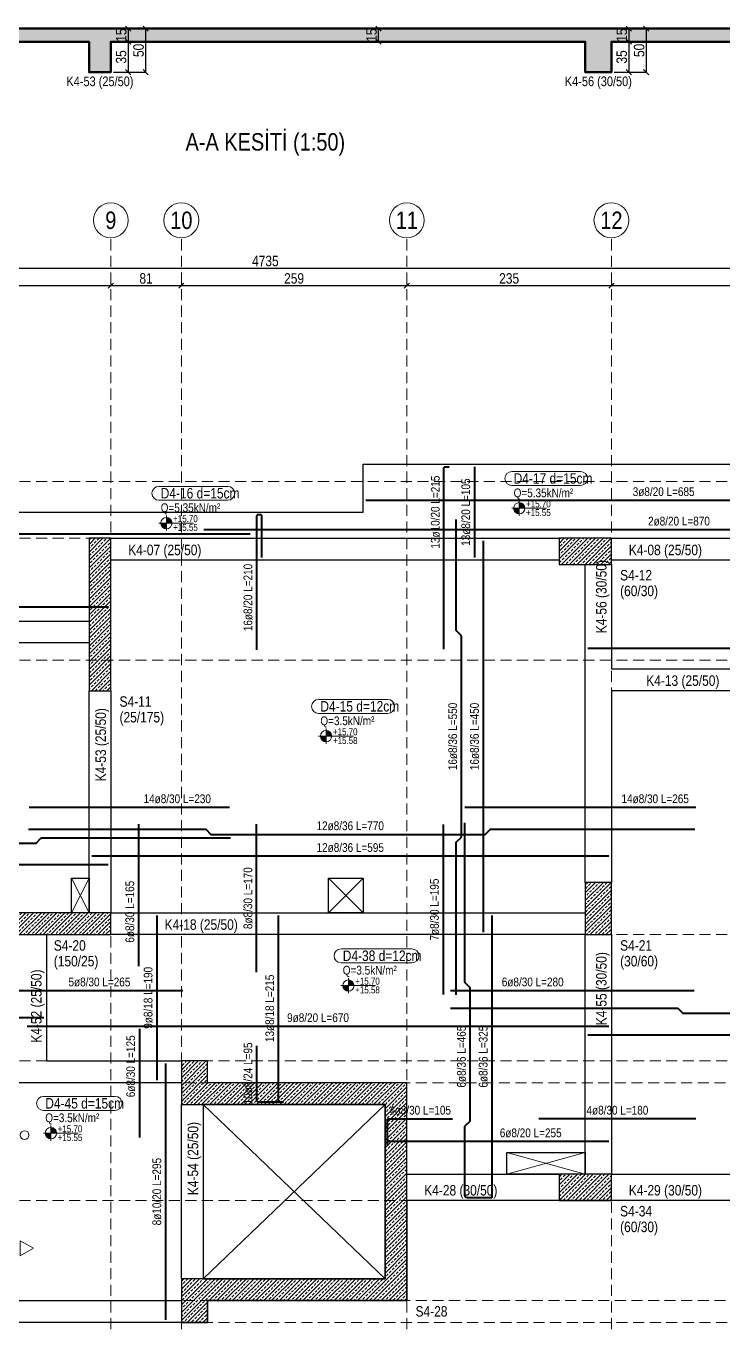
# Model space of a CAD drawing. Header units: millimetres. Extents: x 770 to 6290, y 488 to 2912.
# Drawn here: x 3348 to 4148, y 1399 to 2890 of the extents above; entities that cross this region are included whole.
import ezdxf
from ezdxf.enums import TextEntityAlignment as Align

# ---------------------------------------------------------------- set-up
doc = ezdxf.new("R2010")
doc.units = ezdxf.units.MM
doc.linetypes.add('DASHED', pattern=[19.05, 12.7, -6.35])
for name, color, linetype, lineweight in [('AKS BALONU (BEYKENT)', 7, 'Continuous', 20), ('AKS CIZGISI (BEYKENT)', 252, 'DASHED', 20), ('AKS OLCU (BEYKENT)', 200, 'Continuous', 20), ('AKS YAZISI (BEYKENT)', 3, 'Continuous', 20), ('CIZGI (BEYKENT)', 1, 'Continuous', 20), ('DONATI (BEYKENT)', 4, 'Continuous', 40), ('DONATI YAZISI (BEYKENT)', 3, 'Continuous', 20), ('DOSEME ISMI (BEYKENT)', 9, 'Continuous', 20), ('DOSEME PAFTA (BEYKENT)', 3, 'Continuous', 20), ('KALIP BOSLUK (BEYKENT)', 30, 'Continuous', 25), ('KAT SINIRI (BEYKENT)', 41, 'Continuous', 25), ('KESIT CIZGISI (BEYKENT)', 3, 'Continuous', 50), ('KESIT ISMI (BEYKENT)', 6, 'Continuous', 20), ('KIRIS (BEYKENT)', 2, 'Continuous', 30), ('KIRIS ISMI (BEYKENT)', 40, 'Continuous', 20), ('KOLON (BEYKENT)', 3, 'Continuous', 30), ('KOLON ISMI (BEYKENT)', 91, 'Continuous', 20), ('KOT CIZGISI (BEYKENT)', 7, 'Continuous', 20), ('KOT YAZI (BEYKENT)', 7, 'Continuous', 20), ('MERDIVEN YAZI (BEYKENT)', 51, 'Continuous', 20), ('OLCU (BEYKENT)', 14, 'Continuous', 20), ('TARAMA (BEYKENT)', 252, 'Continuous', 20), ('YUK YAZISI (BEYKENT)', 140, 'Continuous', 20)]:
    doc.layers.add(name, color=color, linetype=linetype, lineweight=lineweight)
doc.styles.add('DONATI YAZISI (BEYKENT)', font='')
doc.styles.add('YAZI (BEYKENT)', font='')
doc.styles.get('DONATI YAZISI (BEYKENT)').set_extended_font_data('Bahnschrift Light Condensed')
doc.styles.get('YAZI (BEYKENT)').set_extended_font_data('Bahnschrift Light Condensed')
doc.dimstyles.new('AKS_OLCU', dxfattribs={"dimtxt": 12, "dimasz": 3, "dimexe": 0.18, "dimexo": 3, "dimgap": 2, "dimtad": 1, "dimdec": 0, "dimrnd": 0.5, "dimzin": 12, "dimdsep": 46, "dimtxsty": 'YAZI (BEYKENT)', "dimtsz": 3, "dimcen": 0.09, "dimclrt": 7, "dimadec": 0, "dimazin": 0, "dimtfac": 1, "dimtdec": 4, "dimtix": 1, "dimtmove": 0, "dimatfit": 3, "dimfxl": 1, "dimtolj": 1, "dimtzin": 0, "dimarcsym": 0})
doc.dimstyles.new('PLAN_OLCU', dxfattribs={"dimtxt": 12, "dimasz": 3, "dimexe": 0.18, "dimexo": 3, "dimgap": 2, "dimtad": 1, "dimdec": 0, "dimrnd": 0.5, "dimzin": 12, "dimdsep": 46, "dimtxsty": 'YAZI (BEYKENT)', "dimtsz": 3, "dimcen": 0.09, "dimclrt": 7, "dimadec": 0, "dimazin": 0, "dimtfac": 1, "dimtdec": 4, "dimtix": 1, "dimtmove": 0, "dimatfit": 3, "dimfxl": 1, "dimtolj": 1, "dimtzin": 0, "dimarcsym": 0})
pattern_1 = [(45, (-185309.8626, -11068.8414), (-4.49012806, 4.49012806), []), (45, (-185305.3725, -11068.8414), (-4.49012806, 4.49012806), [3.175, -1.5875])]

# ---------------------------------------------------------------- blocks, each defined once
blk = doc.blocks.new('*D180')
at = {"layer": 'AKS OLCU (BEYKENT)', "color": 0, "lineweight": -2, "transparency": 16777216}
for p, q in [((1252.1, 2608.7), (1258.1, 2614.7)), ((1255.1, 2614.7), (1255.1, 2611.9)), ((1255.1, 2611.7), (5990.1, 2611.7)), ((5987.1, 2608.7), (5993.1, 2614.7)), ((5990.1, 2614.7), (5990.1, 2611.9))]:
    blk.add_line(p, q, dxfattribs=at)
at = {"layer": 'DEFPOINTS', "color": 0, "transparency": 16777216}
for p in [(1255.1, 2611.7), (5990.1, 2611.7), (5990.1, 2611.7)]:
    blk.add_point(p, dxfattribs=at)
at = {"layer": 'AKS OLCU (BEYKENT)', "color": 7, "transparency": 16777216, "insert": (3622.6, 2619.9), "char_height": 12, "attachment_point": 5, "style": 'YAZI (BEYKENT)'}
blk.add_mtext('\\A1;4735', dxfattribs=at)
blk = doc.blocks.new('*D187')
at = {"layer": 'AKS OLCU (BEYKENT)', "color": 0, "lineweight": -2, "transparency": 16777216}
for p, q in [((3142.1, 2588.7), (3148.1, 2594.7)), ((3145.1, 2594.7), (3145.1, 2591.9)), ((3442.1, 2588.7), (3448.1, 2594.7)), ((3445.1, 2594.7), (3445.1, 2591.9)), ((3145.1, 2591.7), (3445.1, 2591.7))]:
    blk.add_line(p, q, dxfattribs=at)
at = {"layer": 'DEFPOINTS', "color": 0, "transparency": 16777216}
for p in [(3145.1, 2591.7), (3445.1, 2591.7), (3445.1, 2591.7)]:
    blk.add_point(p, dxfattribs=at)
at = {"layer": 'AKS OLCU (BEYKENT)', "color": 7, "transparency": 16777216, "insert": (3295.1, 2599.9), "char_height": 12, "attachment_point": 5, "style": 'YAZI (BEYKENT)'}
blk.add_mtext('\\A1;300', dxfattribs=at)
blk = doc.blocks.new('*D188')
at = {"layer": 'AKS OLCU (BEYKENT)', "color": 0, "lineweight": -2, "transparency": 16777216}
for p, q in [((3442.1, 2588.7), (3448.1, 2594.7)), ((3445.1, 2594.7), (3445.1, 2591.9)), ((3523.1, 2588.7), (3529.1, 2594.7)), ((3526.1, 2594.7), (3526.1, 2591.9)), ((3445.1, 2591.7), (3526.1, 2591.7))]:
    blk.add_line(p, q, dxfattribs=at)
at = {"layer": 'DEFPOINTS', "color": 0, "transparency": 16777216}
for p in [(3445.1, 2591.7), (3526.1, 2591.7), (3526.1, 2591.7)]:
    blk.add_point(p, dxfattribs=at)
at = {"layer": 'AKS OLCU (BEYKENT)', "color": 7, "transparency": 16777216, "insert": (3485.6, 2599.9), "char_height": 12, "attachment_point": 5, "style": 'YAZI (BEYKENT)'}
blk.add_mtext('\\A1;81', dxfattribs=at)
blk = doc.blocks.new('*D189')
at = {"layer": 'AKS OLCU (BEYKENT)', "color": 0, "lineweight": -2, "transparency": 16777216}
for p, q in [((3523.1, 2588.7), (3529.1, 2594.7)), ((3526.1, 2594.7), (3526.1, 2591.9)), ((3782.1, 2588.7), (3788.1, 2594.7)), ((3785.1, 2594.7), (3785.1, 2591.9)), ((3526.1, 2591.7), (3785.1, 2591.7))]:
    blk.add_line(p, q, dxfattribs=at)
at = {"layer": 'DEFPOINTS', "color": 0, "transparency": 16777216}
for p in [(3526.1, 2591.7), (3785.1, 2591.7), (3785.1, 2591.7)]:
    blk.add_point(p, dxfattribs=at)
at = {"layer": 'AKS OLCU (BEYKENT)', "color": 7, "transparency": 16777216, "insert": (3655.6, 2599.9), "char_height": 12, "attachment_point": 5, "style": 'YAZI (BEYKENT)'}
blk.add_mtext('\\A1;259', dxfattribs=at)
blk = doc.blocks.new('*D190')
at = {"layer": 'AKS OLCU (BEYKENT)', "color": 0, "lineweight": -2, "transparency": 16777216}
for p, q in [((4017.1, 2588.7), (4023.1, 2594.7)), ((4020.1, 2594.7), (4020.1, 2591.9)), ((4397.1, 2588.7), (4403.1, 2594.7)), ((4400.1, 2594.7), (4400.1, 2591.9)), ((4020.1, 2591.7), (4400.1, 2591.7))]:
    blk.add_line(p, q, dxfattribs=at)
at = {"layer": 'DEFPOINTS', "color": 0, "transparency": 16777216}
for p in [(4020.1, 2591.7), (4400.1, 2591.7), (4400.1, 2591.7)]:
    blk.add_point(p, dxfattribs=at)
at = {"layer": 'AKS OLCU (BEYKENT)', "color": 7, "transparency": 16777216, "insert": (4210.1, 2599.9), "char_height": 12, "attachment_point": 5, "style": 'YAZI (BEYKENT)'}
blk.add_mtext('\\A1;380', dxfattribs=at)
blk = doc.blocks.new('*D206')
at = {"layer": 'AKS OLCU (BEYKENT)', "color": 0, "lineweight": -2, "transparency": 16777216}
for p, q in [((3782.1, 2588.7), (3788.1, 2594.7)), ((3785.1, 2594.7), (3785.1, 2591.9)), ((4017.1, 2588.7), (4023.1, 2594.7)), ((4020.1, 2594.7), (4020.1, 2591.9)), ((3785.1, 2591.7), (4020.1, 2591.7))]:
    blk.add_line(p, q, dxfattribs=at)
at = {"layer": 'DEFPOINTS', "color": 0, "transparency": 16777216}
for p in [(3785.1, 2591.7), (4020.1, 2591.7), (4020.1, 2591.7)]:
    blk.add_point(p, dxfattribs=at)
at = {"layer": 'AKS OLCU (BEYKENT)', "color": 7, "transparency": 16777216, "insert": (3902.6, 2599.9), "char_height": 12, "attachment_point": 5, "style": 'YAZI (BEYKENT)'}
blk.add_mtext('\\A1;235', dxfattribs=at)
blk = doc.blocks.new('*D147')
at = {"layer": 'DEFPOINTS', "color": 0, "transparency": 16777216}
for p in [(3445.1, 2886.7), (3445.1, 2871.7), (3465.1, 2871.7)]:
    blk.add_point(p, dxfattribs=at)
at = {"layer": 'OLCU (BEYKENT)', "color": 0, "lineweight": -2, "transparency": 16777216}
for p, q in [((3448.1, 2886.7), (3465.3, 2886.7)), ((3468.1, 2883.7), (3462.1, 2889.7)), ((3465.1, 2886.7), (3465.1, 2871.7)), ((3448.1, 2871.7), (3465.3, 2871.7)), ((3468.1, 2868.7), (3462.1, 2874.7))]:
    blk.add_line(p, q, dxfattribs=at)
at = {"layer": 'OLCU (BEYKENT)', "color": 7, "lineweight": 20, "transparency": 16777216, "insert": (3457.1, 2879.2), "char_height": 12, "attachment_point": 5, "rotation": 90, "style": 'YAZI (BEYKENT)'}
blk.add_mtext('\\A1;15', dxfattribs=at)
blk = doc.blocks.new('*D148')
at = {"layer": 'DEFPOINTS', "color": 0, "transparency": 16777216}
for p in [(3445.1, 2871.7), (3445.1, 2836.7), (3465.1, 2836.7)]:
    blk.add_point(p, dxfattribs=at)
at = {"layer": 'OLCU (BEYKENT)', "color": 0, "lineweight": -2, "transparency": 16777216}
for p, q in [((3448.1, 2871.7), (3465.3, 2871.7)), ((3468.1, 2868.7), (3462.1, 2874.7)), ((3465.1, 2871.7), (3465.1, 2836.7)), ((3448.1, 2836.7), (3465.3, 2836.7)), ((3468.1, 2833.7), (3462.1, 2839.7))]:
    blk.add_line(p, q, dxfattribs=at)
at = {"layer": 'OLCU (BEYKENT)', "color": 7, "lineweight": 20, "transparency": 16777216, "insert": (3457, 2854.2), "char_height": 12, "attachment_point": 5, "rotation": 90, "style": 'YAZI (BEYKENT)'}
blk.add_mtext('\\A1;35', dxfattribs=at)
blk = doc.blocks.new('*D149')
at = {"layer": 'DEFPOINTS', "color": 0, "transparency": 16777216}
for p in [(3445.1, 2886.7), (3445.1, 2836.7), (3485.1, 2836.7)]:
    blk.add_point(p, dxfattribs=at)
at = {"layer": 'OLCU (BEYKENT)', "color": 0, "lineweight": -2, "transparency": 16777216}
for p, q in [((3448.1, 2886.7), (3485.3, 2886.7)), ((3488.1, 2883.7), (3482.1, 2889.7)), ((3485.1, 2886.7), (3485.1, 2836.7)), ((3448.1, 2836.7), (3485.3, 2836.7)), ((3488.1, 2833.7), (3482.1, 2839.7))]:
    blk.add_line(p, q, dxfattribs=at)
at = {"layer": 'OLCU (BEYKENT)', "color": 7, "lineweight": 20, "transparency": 16777216, "insert": (3477, 2861.7), "char_height": 12, "attachment_point": 5, "rotation": 90, "style": 'YAZI (BEYKENT)'}
blk.add_mtext('\\A1;50', dxfattribs=at)
blk = doc.blocks.new('*D150')
at = {"layer": 'DEFPOINTS', "color": 0, "transparency": 16777216}
for p in [(4020.1, 2886.7), (4020.1, 2871.7), (4040.1, 2871.7)]:
    blk.add_point(p, dxfattribs=at)
at = {"layer": 'OLCU (BEYKENT)', "color": 0, "lineweight": -2, "transparency": 16777216}
for p, q in [((4023.1, 2886.7), (4040.3, 2886.7)), ((4043.1, 2883.7), (4037.1, 2889.7)), ((4040.1, 2886.7), (4040.1, 2871.7)), ((4023.1, 2871.7), (4040.3, 2871.7)), ((4043.1, 2868.7), (4037.1, 2874.7))]:
    blk.add_line(p, q, dxfattribs=at)
at = {"layer": 'OLCU (BEYKENT)', "color": 7, "lineweight": 20, "transparency": 16777216, "insert": (4032.1, 2879.2), "char_height": 12, "attachment_point": 5, "rotation": 90, "style": 'YAZI (BEYKENT)'}
blk.add_mtext('\\A1;15', dxfattribs=at)
blk = doc.blocks.new('*D151')
at = {"layer": 'DEFPOINTS', "color": 0, "transparency": 16777216}
for p in [(4020.1, 2871.7), (4020.1, 2836.7), (4040.1, 2836.7)]:
    blk.add_point(p, dxfattribs=at)
at = {"layer": 'OLCU (BEYKENT)', "color": 0, "lineweight": -2, "transparency": 16777216}
for p, q in [((4023.1, 2871.7), (4040.3, 2871.7)), ((4043.1, 2868.7), (4037.1, 2874.7)), ((4040.1, 2871.7), (4040.1, 2836.7)), ((4023.1, 2836.7), (4040.3, 2836.7)), ((4043.1, 2833.7), (4037.1, 2839.7))]:
    blk.add_line(p, q, dxfattribs=at)
at = {"layer": 'OLCU (BEYKENT)', "color": 7, "lineweight": 20, "transparency": 16777216, "insert": (4032, 2854.2), "char_height": 12, "attachment_point": 5, "rotation": 90, "style": 'YAZI (BEYKENT)'}
blk.add_mtext('\\A1;35', dxfattribs=at)
blk = doc.blocks.new('*D152')
at = {"layer": 'DEFPOINTS', "color": 0, "transparency": 16777216}
for p in [(4020.1, 2886.7), (4020.1, 2836.7), (4060.1, 2836.7)]:
    blk.add_point(p, dxfattribs=at)
at = {"layer": 'OLCU (BEYKENT)', "color": 0, "lineweight": -2, "transparency": 16777216}
for p, q in [((4023.1, 2886.7), (4060.3, 2886.7)), ((4063.1, 2883.7), (4057.1, 2889.7)), ((4060.1, 2886.7), (4060.1, 2836.7)), ((4023.1, 2836.7), (4060.3, 2836.7)), ((4063.1, 2833.7), (4057.1, 2839.7))]:
    blk.add_line(p, q, dxfattribs=at)
at = {"layer": 'OLCU (BEYKENT)', "color": 7, "lineweight": 20, "transparency": 16777216, "insert": (4052, 2861.7), "char_height": 12, "attachment_point": 5, "rotation": 90, "style": 'YAZI (BEYKENT)'}
blk.add_mtext('\\A1;50', dxfattribs=at)
blk = doc.blocks.new('*D173')
at = {"layer": 'DEFPOINTS', "color": 0, "transparency": 16777216}
for p in [(3732.6, 2886.7), (3752.6, 2886.7), (3732.6, 2871.7)]:
    blk.add_point(p, dxfattribs=at)
at = {"layer": 'OLCU (BEYKENT)', "color": 0, "lineweight": -2, "transparency": 16777216}
for p, q in [((3735.6, 2886.7), (3752.8, 2886.7)), ((3755.6, 2883.7), (3749.6, 2889.7)), ((3752.6, 2871.7), (3752.6, 2886.7)), ((3735.6, 2871.7), (3752.8, 2871.7)), ((3755.6, 2868.7), (3749.6, 2874.7))]:
    blk.add_line(p, q, dxfattribs=at)
at = {"layer": 'OLCU (BEYKENT)', "color": 7, "lineweight": 20, "transparency": 16777216, "insert": (3744.6, 2879.2), "char_height": 12, "attachment_point": 5, "rotation": 90, "style": 'YAZI (BEYKENT)'}
blk.add_mtext('\\A1;15', dxfattribs=at)

msp = doc.modelspace()

# ---------------------------------------------------------------- hatches: boundary and pattern name
at = {"layer": 'KOT CIZGISI (BEYKENT)', "true_color": 0x000000}
h = msp.add_hatch(color=18, dxfattribs=at)
h.dxf.hatch_style = 1
h.paths.add_polyline_path([(3914.3, 2342.7), (3914.3, 2336.1), (3920.8, 2336.1, 0.414214)])
h = msp.add_hatch(color=18, dxfattribs=at)
h.dxf.hatch_style = 1
h.paths.add_polyline_path([(3914.3, 2336.1), (3907.8, 2336.1, 0.414214), (3914.3, 2329.6)])
h = msp.add_hatch(color=18, dxfattribs=at)
h.dxf.hatch_style = 1
h.paths.add_polyline_path([(3508.9, 2319.1), (3502.4, 2319.1, 0.414214), (3508.9, 2312.6)])
h = msp.add_hatch(color=18, dxfattribs=at)
h.dxf.hatch_style = 1
h.paths.add_polyline_path([(3508.9, 2325.7), (3508.9, 2319.1), (3515.4, 2319.1, 0.414214)])
h = msp.add_hatch(color=18, dxfattribs=at)
h.dxf.hatch_style = 1
h.paths.add_polyline_path([(3692.3, 2074.6), (3685.8, 2074.6, 0.414214), (3692.3, 2068)])
h = msp.add_hatch(color=18, dxfattribs=at)
h.dxf.hatch_style = 1
h.paths.add_polyline_path([(3692.3, 2081.1), (3692.3, 2074.6), (3698.9, 2074.6, 0.414214)])
h = msp.add_hatch(color=18, dxfattribs=at)
h.dxf.hatch_style = 1
h.paths.add_polyline_path([(3718, 1794.7), (3718, 1788.2), (3724.5, 1788.2, 0.414214)])
h = msp.add_hatch(color=18, dxfattribs=at)
h.dxf.hatch_style = 1
h.paths.add_polyline_path([(3718, 1788.2), (3711.5, 1788.2, 0.414214), (3718, 1781.7)])
h = msp.add_hatch(color=18, dxfattribs=at)
h.dxf.hatch_style = 1
h.paths.add_polyline_path([(3376.3, 1625.4), (3376.3, 1618.8), (3382.9, 1618.8, 0.414214)])
h = msp.add_hatch(color=18, dxfattribs=at)
h.dxf.hatch_style = 1
h.paths.add_polyline_path([(3376.3, 1618.8), (3369.8, 1618.8, 0.414214), (3376.3, 1612.3)])
at = {"layer": 'TARAMA (BEYKENT)'}
h = msp.add_hatch(dxfattribs=at)
h.set_pattern_fill('ANSI33', color=256, style=0)
h.set_pattern_definition([(45, (-179609.8626, -11068.8414), (-4.49012806, 4.49012806), []), (45, (-179605.3725, -11068.8414), (-4.49012806, 4.49012806), [3.175, -1.5875])])
h.paths.add_polyline_path([(1255.1, 2886.7), (5990.1, 2886.7), (5990.1, 2836.7), (5965.1, 2836.7), (5965.1, 2871.7), (5595.1, 2871.7), (5595.1, 2836.7), (5565.1, 2836.7), (5565.1, 2871.7), (5015.1, 2871.7), (5015.1, 2836.7), (4990.1, 2836.7), (4990.1, 2871.7), (4720.1, 2871.7), (4720.1, 2836.7), (4695.1, 2836.7), (4695.1, 2871.7), (4425.1, 2871.7), (4425.1, 2836.7), (4400.1, 2836.7), (4400.1, 2871.7), (4020.1, 2871.7), (4020.1, 2836.7), (3990.1, 2836.7), (3990.1, 2871.7), (3445.1, 2871.7), (3445.1, 2836.7), (3420.1, 2836.7), (3420.1, 2871.7), (3145.1, 2871.7), (3145.1, 2836.7), (3120.1, 2836.7), (3120.1, 2871.7), (2850.1, 2871.7), (2850.1, 2836.7), (2825.1, 2836.7), (2825.1, 2871.7), (2550.1, 2871.7), (2550.1, 2836.7), (2525.1, 2836.7), (2525.1, 2871.7), (2250.1, 2871.7), (2250.1, 2836.7), (2225.1, 2836.7), (2225.1, 2871.7), (1680.1, 2871.7), (1680.1, 2836.7), (1650.1, 2836.7), (1650.1, 2871.7), (1280.1, 2871.7), (1280.1, 2836.7), (1255.1, 2836.7)])
h = msp.add_hatch(dxfattribs=at)
h.set_pattern_fill('ANSI33', color=256, style=0)
h.set_pattern_definition(pattern_1)
h.paths.add_polyline_path([(3420.1, 2126.7), (3445.1, 2126.7), (3445.1, 2301.7), (3420.1, 2301.7)])
h = msp.add_hatch(dxfattribs=at)
h.set_pattern_fill('ANSI33', color=256, style=0)
h.set_pattern_definition(pattern_1)
h.paths.add_polyline_path([(3960.1, 2271.7), (4020.1, 2271.7), (4020.1, 2301.7), (3960.1, 2301.7)])
h = msp.add_hatch(dxfattribs=at)
h.set_pattern_fill('ANSI33', color=256, style=0)
h.set_pattern_definition(pattern_1)
h.paths.add_polyline_path([(3990.1, 1846.7), (4020.1, 1846.7), (4020.1, 1906.7), (3990.1, 1906.7)])
h = msp.add_hatch(dxfattribs=at)
h.set_pattern_fill('ANSI33', color=256, style=0)
h.set_pattern_definition(pattern_1)
h.paths.add_polyline_path([(3295.1, 1846.7), (3445.1, 1846.7), (3445.1, 1871.7), (3295.1, 1871.7)])
h = msp.add_hatch(dxfattribs=at)
h.set_pattern_fill('ANSI33', color=256, style=0)
h.set_pattern_definition(pattern_1)
h.paths.add_polyline_path([(3556.1, 1676.7), (3556.1, 1701.7), (3526.1, 1701.7), (3526.1, 1651.7), (3760.1, 1651.7), (3760.1, 1451.7), (3526.1, 1451.7), (3526.1, 1401.7), (3556.1, 1401.7), (3556.1, 1426.7), (3785.1, 1426.7), (3785.1, 1676.7)])
h = msp.add_hatch(dxfattribs=at)
h.set_pattern_fill('ANSI33', color=256, style=0)
h.set_pattern_definition(pattern_1)
h.paths.add_polyline_path([(3960.1, 1541.7), (4020.1, 1541.7), (4020.1, 1571.7), (3960.1, 1571.7)])

# ---------------------------------------------------------------- linework, layer by layer
at = {"layer": 'AKS BALONU (BEYKENT)'}
for centre in [(3445.1, 2666.7), (3526.1, 2666.7), (3785.1, 2666.7), (4020.1, 2666.7)]:
    msp.add_circle(centre, 20, dxfattribs=at)
at = {"layer": 'AKS CIZGISI (BEYKENT)'}
for p, q in [((3445.1, 536.7), (3445.1, 2646.7)), ((3526.1, 536.7), (3526.1, 2646.7)), ((3785.1, 536.7), (3785.1, 2646.7)), ((4020.1, 536.7), (4020.1, 2646.7)), ((1035.1, 2366.7), (6210.1, 2366.7)), ((1035.1, 2301.7), (6210.1, 2301.7)), ((1035.1, 2161.7), (6210.1, 2161.7)), ((1035.1, 1846.7), (6210.1, 1846.7)), ((1035.1, 1701.7), (6210.1, 1701.7)), ((995.1, 1676.7), (6250.1, 1676.7)), ((1035.1, 1541.7), (6210.1, 1541.7)), ((995.1, 1426.7), (6250.1, 1426.7)), ((1035.1, 1401.7), (6210.1, 1401.7))]:
    msp.add_line(p, q, dxfattribs=at)
at = {"layer": 'CIZGI (BEYKENT)'}
for p, q in [((3400.1, 1871.7), (3420.1, 1911.7)), ((3400.1, 1911.7), (3420.1, 1871.7)), ((3695.1, 1911.7), (3735.1, 1871.7)), ((3735.1, 1911.7), (3695.1, 1871.7)), ((3760.1, 1451.7), (3551.1, 1651.7)), ((3760.1, 1651.7), (3551.1, 1451.7)), ((3900.1, 1596.7), (3990.1, 1571.7)), ((3990.1, 1596.7), (3900.1, 1571.7))]:
    msp.add_line(p, q, dxfattribs=at)
at = {"layer": 'DONATI (BEYKENT)'}
for points in [[(3827.8, 2174.5), (3827.8, 2382.2, -0.414214), (3829.3, 2383.7), (3833.8, 2383.7)], [(3618.6, 2279.7), (3618.6, 2327.2, 0.414214), (3617.1, 2328.7), (3614.1, 2328.7, 0.414214), (3612.6, 2327.2), (3612.6, 2173.5)], [(3841.8, 1777.5), (3841.8, 1952.1, -0.198912), (3842.3, 1953.2), (3847.4, 1958.3, 0.198912), (3847.8, 1959.4), (3847.8, 2189.1, 0.198912), (3847.4, 2190.2), (3842.3, 2195.3, -0.198912), (3841.8, 2196.4), (3841.8, 2323.2)], [(3882.8, 1544.7), (3854.8, 1544.7, -0.414214), (3851.8, 1547.7), (3851.8, 1626.1, -0.198912), (3852.3, 1627.2), (3857.4, 1632.3, 0.198912), (3857.8, 1633.4), (3857.8, 1785.1, 0.198912), (3857.4, 1786.2), (3852.3, 1791.3, -0.198912), (3851.8, 1792.4), (3851.8, 1975)], [(3051.6, 1957.7), (3199.5, 1957.7, -0.198912), (3200.6, 1957.3), (3205.7, 1952.2, 0.198912), (3206.7, 1951.7), (3358.5, 1951.7, 0.198912), (3359.6, 1952.2), (3364.7, 1957.3, -0.198912), (3365.7, 1957.7), (3582.4, 1957.7)], [(3350.4, 1967.7), (3553.5, 1967.7, -0.198912), (3554.6, 1967.3), (3559.7, 1962.2, 0.198912), (3560.7, 1961.7), (3874.5, 1961.7, 0.198912), (3875.6, 1962.2), (3880.7, 1967.3, -0.198912), (3881.7, 1967.7), (4116.1, 1967.7)], [(3835.4, 1762.4), (4095.5, 1762.4, -0.198912), (4096.6, 1761.9), (4101.7, 1756.8, 0.198912), (4102.7, 1756.4), (4317.5, 1756.4, 0.198912), (4318.6, 1756.8), (4323.7, 1761.9, -0.198912), (4324.7, 1762.4), (4461.4, 1762.4)], [(3612.6, 1719.2), (3612.6, 1656.2, 0.414214), (3614.1, 1654.7), (3643.6, 1654.7)], [(3763.1, 1604.2), (3763.1, 1633.7, -0.414214), (3764.6, 1635.2), (3837.4, 1635.2)]]:
    msp.add_lwpolyline(points, format="xyb", dxfattribs=at)
for points in [[(3862.8, 2383.7), (3862.8, 2279.7)], [(4422.1, 2345.2), (3738.1, 2345.2)], [(4422.1, 2311.4), (3552.1, 2311.4)], [(3605.1, 2306.4), (2405.1, 2306.4)], [(3872.8, 2298.7), (3872.8, 1849.7)], [(3442.1, 2222.6), (3123.1, 2222.6)], [(4422.1, 2175.3), (3993.1, 2175.3)], [(3581.4, 1992.7), (3351.4, 1992.7)], [(4117.1, 1992.7), (3851.9, 1992.7)], [(3476.9, 1973.5), (3476.9, 1810.5)], [(3612.6, 1803.7), (3612.6, 1973.5)], [(3826.8, 1973), (3826.8, 1778)], [(3442.1, 1926.7), (3123.1, 1926.7)], [(4017.1, 1936.7), (3423.1, 1936.7)], [(3497.9, 1868.7), (3497.9, 1679.7)], [(3637.6, 1654.7), (3637.6, 1868.7)], [(3882.8, 1868.7), (3882.8, 1544.7)], [(3527.9, 1782.4), (3262.6, 1782.4)], [(4115.1, 1782.4), (3835.4, 1782.4)], [(3368.1, 1751.4), (2998.1, 1751.4)], [(4017.1, 1741.4), (3349.1, 1741.4)], [(3477.9, 1738.5), (3477.9, 1613.7)], [(4422.1, 1731.4), (3993.1, 1731.4)], [(3507.9, 1698.7), (3507.9, 1404.7)], [(4117.1, 1635.2), (3936.9, 1635.2)], [(4017.1, 1609.2), (3763.1, 1609.2)]]:
    msp.add_lwpolyline(points, dxfattribs=at)
at = {"layer": 'DOSEME PAFTA (BEYKENT)'}
for points in [[(3905.8, 2378.3), (3984.7, 2378.3, -1), (3984.7, 2362.3), (3905.8, 2362.3, -1)], [(3500.4, 2361.3), (3579.4, 2361.3, -1), (3579.4, 2345.3), (3500.4, 2345.3, -1)], [(3683.8, 2116.7), (3763.1, 2116.7, -1), (3763.1, 2100.7), (3683.8, 2100.7, -1)], [(3709.5, 1830.4), (3791, 1830.4, -1), (3791, 1814.4), (3709.5, 1814.4, -1)], [(3367.8, 1661), (3450, 1661, -1), (3450, 1645), (3367.8, 1645, -1)]]:
    msp.add_lwpolyline(points, format="xyb", close=True, dxfattribs=at)
at = {"layer": 'KALIP BOSLUK (BEYKENT)'}
for points in [[(3400.1, 1911.7), (3420.1, 1911.7), (3420.1, 1871.7), (3400.1, 1871.7)], [(3695.1, 1911.7), (3735.1, 1911.7), (3735.1, 1871.7), (3695.1, 1871.7)], [(3760.1, 1651.7), (3551.1, 1651.7), (3551.1, 1451.7), (3760.1, 1451.7)], [(3900.1, 1596.7), (3990.1, 1596.7), (3990.1, 1571.7), (3900.1, 1571.7)]]:
    msp.add_lwpolyline(points, close=True, dxfattribs=at)
at = {"layer": 'KAT SINIRI (BEYKENT)'}
for points in [[(1935.1, 2331.7), (3735.1, 2331.7), (3735.1, 2386.7), (4400.1, 2386.7)], [(4570.1, 1541.7), (3785.1, 1541.7), (3785.1, 1426.7), (3556.1, 1426.7), (3556.1, 1401.7), (2995.1, 1401.7), (2995.1, 1541.7), (2850.1, 1541.7), (2850.1, 1476.7), (2825.1, 1476.7), (2825.1, 1541.7), (2675.1, 1541.7), (2675.1, 1401.7), (2114.1, 1401.7), (2114.1, 1426.7), (1885.1, 1426.7)]]:
    msp.add_lwpolyline(points, dxfattribs=at)
at = {"layer": 'KESIT CIZGISI (BEYKENT)'}
for points in [[(1255.1, 2886.7), (5990.1, 2886.7)], [(4400.1, 2871.7), (4020.1, 2871.7), (4020.1, 2836.7), (3990.1, 2836.7), (3990.1, 2871.7), (3445.1, 2871.7), (3445.1, 2836.7), (3420.1, 2836.7), (3420.1, 2871.7), (3145.1, 2871.7)]]:
    msp.add_lwpolyline(points, dxfattribs=at)
at = {"layer": 'KIRIS (BEYKENT)'}
for p, q in [((3445.1, 2301.7), (3960.1, 2301.7)), ((4020.1, 2301.7), (4400.1, 2301.7)), ((3960.1, 2276.7), (3445.1, 2276.7)), ((3990.1, 1906.7), (3990.1, 2271.7)), ((4400.1, 2276.7), (4020.1, 2276.7)), ((4020.1, 2271.7), (4020.1, 2151.7)), ((3145.1, 2206.7), (3420.1, 2206.7)), ((3420.1, 2181.7), (3145.1, 2181.7)), ((4020.1, 2151.7), (4400.1, 2151.7)), ((3420.1, 1871.7), (3420.1, 2126.7)), ((3445.1, 2126.7), (3445.1, 1871.7)), ((4400.1, 2126.7), (4020.1, 2126.7)), ((4020.1, 2126.7), (4020.1, 1906.7)), ((3445.1, 1871.7), (3990.1, 1871.7)), ((3371.1, 1846.7), (3371.1, 1701.7)), ((3990.1, 1846.7), (3445.1, 1846.7)), ((3990.1, 1571.7), (3990.1, 1846.7)), ((4020.1, 1846.7), (4020.1, 1571.7)), ((3371.1, 1701.7), (3526.1, 1701.7)), ((3526.1, 1676.7), (3145.1, 1676.7)), ((3526.1, 1451.7), (3526.1, 1651.7)), ((3551.1, 1651.7), (3551.1, 1451.7)), ((3785.1, 1571.7), (3960.1, 1571.7)), ((4020.1, 1571.7), (4400.1, 1571.7)), ((3960.1, 1541.7), (3785.1, 1541.7)), ((4400.1, 1541.7), (4020.1, 1541.7)), ((3145.1, 1426.7), (3526.1, 1426.7)), ((3526.1, 1401.7), (3145.1, 1401.7))]:
    msp.add_line(p, q, dxfattribs=at)
at = {"layer": 'KOLON (BEYKENT)'}
for points in [[(3420.1, 2126.7), (3445.1, 2126.7), (3445.1, 2301.7), (3420.1, 2301.7)], [(3960.1, 2271.7), (4020.1, 2271.7), (4020.1, 2301.7), (3960.1, 2301.7)], [(3990.1, 1846.7), (4020.1, 1846.7), (4020.1, 1906.7), (3990.1, 1906.7)], [(3295.1, 1846.7), (3445.1, 1846.7), (3445.1, 1871.7), (3295.1, 1871.7)], [(3556.1, 1676.7), (3556.1, 1701.7), (3526.1, 1701.7), (3526.1, 1651.7), (3760.1, 1651.7), (3760.1, 1451.7), (3526.1, 1451.7), (3526.1, 1401.7), (3556.1, 1401.7), (3556.1, 1426.7), (3785.1, 1426.7), (3785.1, 1676.7)], [(3960.1, 1541.7), (4020.1, 1541.7), (4020.1, 1571.7), (3960.1, 1571.7)]]:
    msp.add_lwpolyline(points, close=True, dxfattribs=at)
at = {"layer": 'KOT CIZGISI (BEYKENT)'}
for p, q in [((3914.3, 2344.8), (3914.3, 2327.5)), ((3508.9, 2327.8), (3508.9, 2310.5)), ((3905.6, 2336.1), (3945.6, 2336.1)), ((3500.2, 2319.1), (3540.2, 2319.1)), ((3683.7, 2074.6), (3723.7, 2074.6)), ((3692.3, 2083.3), (3692.3, 2065.9)), ((3718, 1796.9), (3718, 1779.5)), ((3709.3, 1788.2), (3749.3, 1788.2)), ((3376.3, 1627.5), (3376.3, 1610.1)), ((3367.6, 1618.8), (3407.6, 1618.8))]:
    msp.add_line(p, q, dxfattribs=at)
for centre in [(3914.3, 2336.1), (3508.9, 2319.1), (3692.3, 2074.6), (3718, 1788.2), (3376.3, 1618.8)]:
    msp.add_circle(centre, 6.52, dxfattribs=at)
at = {"layer": 'MERDIVEN YAZI (BEYKENT)', "flags": 128}
msp.add_lwpolyline([(3356.1, 1486.7), (3341.1, 1478.1), (3341.1, 1495.4)], close=True, dxfattribs=at)
at = {"layer": 'MERDIVEN YAZI (BEYKENT)'}
msp.add_circle((3346.1, 1616.7), 5, dxfattribs=at)

# ---------------------------------------------------------------- texts
at = {"layer": 'AKS YAZISI (BEYKENT)', "style": 'YAZI (BEYKENT)'}
for s, p in [('9', (3445.1, 2666.7)), ('10', (3526.1, 2666.7)), ('11', (3785.1, 2666.7)), ('12', (4020.1, 2666.7))]:
    msp.add_text(s, height=20, dxfattribs=at).set_placement(p, align=Align.MIDDLE_CENTER)
at = {"layer": 'DONATI YAZISI (BEYKENT)', "style": 'DONATI YAZISI (BEYKENT)'}
for s, p in [('13ø10/20 L=215', (3817.8, 2331.7)), ('13ø8/20 L=105', (3852.8, 2331.7)), ('16ø8/20 L=210', (3602.6, 2233.7)), ('16ø8/36 L=550', (3837.8, 2074.2)), ('16ø8/36 L=450', (3862.8, 2074.2)), ('8ø8/30 L=170', (3602.6, 1888.6)), ('7ø8/30 L=195', (3816.8, 1875.5)), ('6ø8/30 L=165', (3466.9, 1873)), ('9ø8/18 L=190', (3487.9, 1774.2)), ('13ø8/18 L=215', (3627.6, 1762.1)), ('6ø8/30 L=125', (3467.9, 1695.6)), ('6ø8/36 L=465', (3847.8, 1706.7)), ('6ø8/36 L=325', (3872.8, 1706.7)), ('10ø8/24 L=95', (3602.6, 1687.4)), ('8ø10/20 L=295', (3497.9, 1551.7))]:
    msp.add_text(s, height=10, rotation=90, dxfattribs=at).set_placement(p, align=Align.MIDDLE_CENTER)
for s, p in [('3ø8/20 L=685', (4080.1, 2355.2)), ('2ø8/20 L=870', (4097.7, 2321.4)), ('14ø8/30 L=230', (3521.4, 2002.7)), ('14ø8/30 L=265', (4070.4, 2002.7)), ('12ø8/36 L=770', (3720.1, 1971.7)), ('12ø8/36 L=595', (3720.1, 1946.7)), ('5ø8/30 L=265', (3432, 1792.4)), ('6ø8/30 L=280', (3929.7, 1792.4)), ('9ø8/20 L=670', (3683.1, 1751.4)), ('4ø8/30 L=105', (3800.3, 1645.2)), ('4ø8/30 L=180', (4027, 1645.2)), ('6ø8/20 L=255', (3927.4, 1619.2))]:
    msp.add_text(s, height=10, dxfattribs=at).set_placement(p, align=Align.MIDDLE_CENTER)
at = {"layer": 'DOSEME ISMI (BEYKENT)', "style": 'YAZI (BEYKENT)'}
for s, p in [('D4-17 d=15cm', (3907.8, 2360.8)), ('D4-16 d=15cm', (3502.4, 2343.8)), ('D4-15 d=12cm', (3685.8, 2099.2)), ('D4-38 d=12cm', (3711.5, 1812.9)), ('D4-45 d=15cm', (3369.8, 1643.5))]:
    msp.add_text(s, height=12, dxfattribs=at).set_placement(p, align=Align.BOTTOM_LEFT)
at = {"layer": 'KESIT ISMI (BEYKENT)', "lineweight": 20, "style": 'YAZI (BEYKENT)'}
msp.add_text('A-A KESİTİ (1:50)', height=20, dxfattribs=at).set_placement((3622.6, 2766.7), align=Align.TOP_CENTER)
at = {"layer": 'KIRIS ISMI (BEYKENT)', "style": 'YAZI (BEYKENT)'}
for s, p in [('K4-53 (25/50)', (3432.6, 2831.7)), ('K4-56 (30/50)', (4005.1, 2831.7))]:
    msp.add_text(s, height=11, dxfattribs=at).set_placement(p, align=Align.TOP_CENTER)
for s, p in [('K4-07 (25/50)', (3465.1, 2278.7)), ('K4-08 (25/50)', (4040.1, 2278.7)), ('K4-13 (25/50)', (4060.1, 2128.7)), ('K4-18 (25/50)', (3506.9, 1848.7)), ('K4-28 (30/50)', (3805.1, 1543.7)), ('K4-29 (30/50)', (4040.1, 1543.7))]:
    msp.add_text(s, height=12, dxfattribs=at).set_placement(p, align=Align.BOTTOM_LEFT)
for s, p in [('K4-56 (30/50)', (4018.1, 2276.7)), ('K4-53 (25/50)', (3443.1, 2106.7)), ('K4-55 (30/50)', (4018.1, 1826.7)), ('K4-52 (25/50)', (3369.1, 1806.7)), ('K4-54 (25/50)', (3549.1, 1631.7))]:
    msp.add_text(s, height=12, rotation=90, dxfattribs=at).set_placement(p, align=Align.BOTTOM_RIGHT)
at = {"layer": 'KOLON ISMI (BEYKENT)', "style": 'YAZI (BEYKENT)'}
for s, p in [('S4-12', (4030.1, 2249.7)), ('(60/30)', (4030.1, 2231.7)), ('S4-11', (3455.1, 2104.7)), ('(25/175)', (3455.1, 2086.7)), ('S4-20', (3379.6, 1824.7)), ('S4-21', (4030.1, 1824.7)), ('(150/25)', (3379.6, 1806.7)), ('(30/60)', (4030.1, 1806.7)), ('S4-34', (4030.1, 1519.7)), ('(60/30)', (4030.1, 1501.7)), ('S4-28', (3795.1, 1404.7))]:
    msp.add_text(s, height=12, dxfattribs=at).set_placement(p, align=Align.BOTTOM_LEFT)
at = {"layer": 'KOT YAZI (BEYKENT)', "style": 'YAZI (BEYKENT)'}
for s, p in [('+15.70', (3922.1, 2334.8)), ('+15.70', (3516.7, 2317.8)), ('+15.55', (3922.1, 2324.8)), ('+15.55', (3516.7, 2307.8)), ('+15.70', (3700.2, 2073.2)), ('+15.58', (3700.2, 2063.2)), ('+15.70', (3725.8, 1786.9)), ('+15.58', (3725.8, 1776.9)), ('+15.70', (3384.1, 1617.5)), ('+15.55', (3384.1, 1607.5))]:
    msp.add_text(s, height=8, dxfattribs=at).set_placement(p, align=Align.BOTTOM_LEFT)
at = {"layer": 'YUK YAZISI (BEYKENT)', "style": 'YAZI (BEYKENT)'}
for s, p in [('Q=5.35kN/m²', (3907.8, 2345.8)), ('Q=5.35kN/m²', (3502.4, 2328.8)), ('Q=3.5kN/m²', (3685.8, 2084.2)), ('Q=3.5kN/m²', (3711.5, 1797.9)), ('Q=3.5kN/m²', (3369.8, 1628.5))]:
    msp.add_text(s, height=10, dxfattribs=at).set_placement(p, align=Align.BOTTOM_LEFT)

# ---------------------------------------------------------------- dimensions: what is measured, and where the dimension line sits
at = {"layer": 'AKS OLCU (BEYKENT)'}
for p1, p2, picture, middle in [((1255.1, 2611.7), (5990.1, 2611.7), '*D180', (3622.6, 2619.9)), ((3145.1, 2591.7), (3445.1, 2591.7), '*D187', (3295.1, 2599.9)), ((3445.1, 2591.7), (3526.1, 2591.7), '*D188', (3485.6, 2599.9)), ((3526.1, 2591.7), (3785.1, 2591.7), '*D189', (3655.6, 2599.9)), ((4020.1, 2591.7), (4400.1, 2591.7), '*D190', (4210.1, 2599.9))]:
    dim = msp.add_aligned_dim(p1=p1, p2=p2, distance=0, dimstyle='AKS_OLCU', dxfattribs=at)
    dim.commit()
    dim.dimension.update_dxf_attribs({"geometry": picture, "text_midpoint": middle})
dim = msp.add_linear_dim(base=(4020.1, 2591.7), p1=(3785.1, 2591.7), p2=(4020.1, 2591.7), angle=180, dimstyle='AKS_OLCU', override={"dimtmove": 1}, dxfattribs=at)
dim.commit()
dim.dimension.update_dxf_attribs({"geometry": '*D206', "text_midpoint": (3902.6, 2599.9)})
at = {"layer": 'OLCU (BEYKENT)', "lineweight": 20}
for p1, p2, distance, picture, middle in [((3445.1, 2886.7), (3445.1, 2871.7), 20, '*D147', (3457.1, 2879.2)), ((3445.1, 2886.7), (3445.1, 2836.7), 40, '*D149', (3477, 2861.7)), ((3732.6, 2871.7), (3732.6, 2886.7), -20, '*D173', (3744.6, 2879.2)), ((4020.1, 2886.7), (4020.1, 2871.7), 20, '*D150', (4032.1, 2879.2)), ((4020.1, 2886.7), (4020.1, 2836.7), 40, '*D152', (4052, 2861.7)), ((3445.1, 2871.7), (3445.1, 2836.7), 20, '*D148', (3457, 2854.2)), ((4020.1, 2871.7), (4020.1, 2836.7), 20, '*D151', (4032, 2854.2))]:
    dim = msp.add_aligned_dim(p1=p1, p2=p2, distance=distance, dimstyle='PLAN_OLCU', dxfattribs=at)
    dim.commit()
    dim.dimension.update_dxf_attribs({"geometry": picture, "text_midpoint": middle})

doc.saveas('drawing.dxf')
